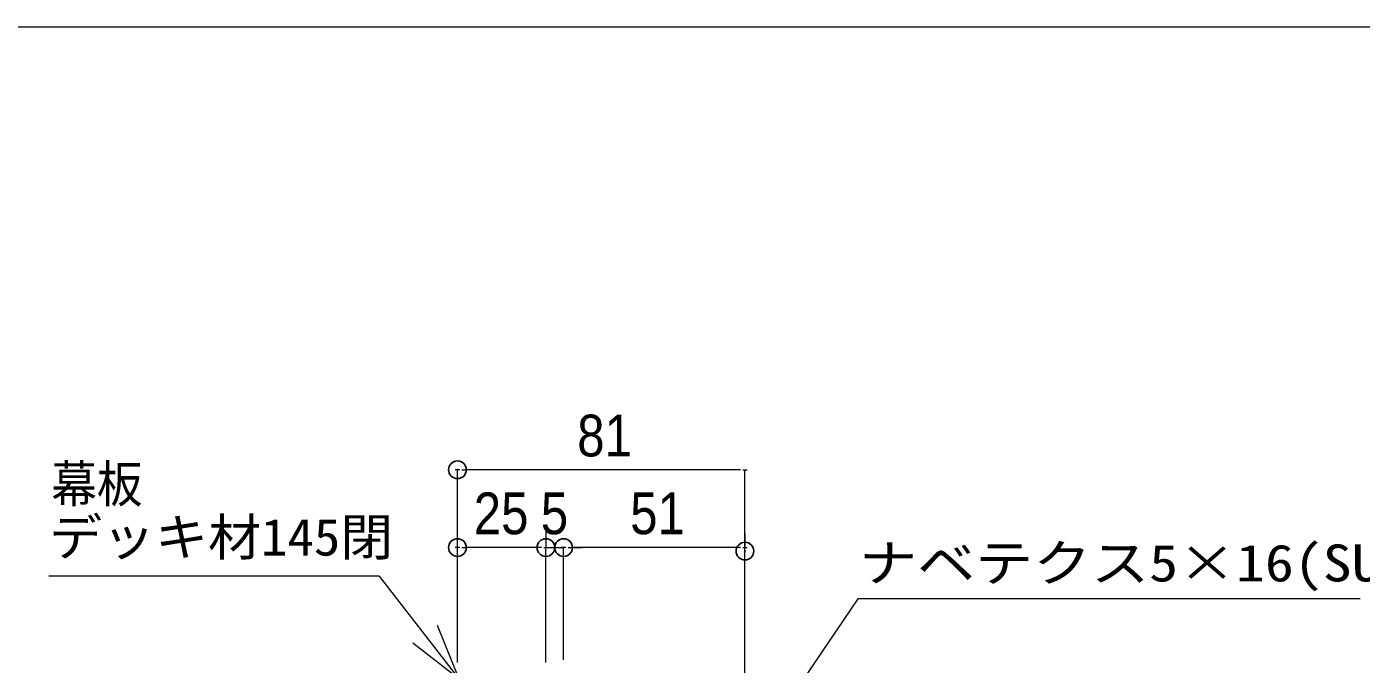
# Model space of a CAD drawing. Units: millimetres, scale not verified. Extents: x -450 to 450, y -136 to 136.
# Drawn here: x 293.6 to 369.1, y 100.4 to 136.5 of the extents above; entities that cross this region are included whole.
import ezdxf
from ezdxf.enums import TextEntityAlignment as Align

# ---------------------------------------------------------------- set-up
doc = ezdxf.new("R2010")
doc.units = ezdxf.units.MM
doc.header["$LTSCALE"] = 2
doc.header["$PDMODE"] = 32
doc.header["$PDSIZE"] = 1
for name, color, linetype, lineweight in [('0-0_一般', 4, 'Continuous', 9), ('0-4_文字', 4, 'Continuous', 9), ('0-9_寸法', 7, 'Continuous', 9), ('0-A_0', 2, 'Continuous', 9)]:
    doc.layers.add(name, color=color, linetype=linetype, lineweight=lineweight)
doc.layers.add('0-B_Defpoints', color=7, linetype='Continuous')
doc.styles.add('ＭＳ ゴシック', font='')
doc.styles.add('ＭＳ Ｐゴシック', font='')
doc.styles.get('ＭＳ ゴシック').set_extended_font_data('MS Gothic')
doc.styles.get('ＭＳ Ｐゴシック').set_extended_font_data('MS PGothic')

# ---------------------------------------------------------------- blocks, each defined once
blk = doc.blocks.new('_DOT')
at = {"layer": '0-A_0', "color": 7}
for p, q in [((-1, 0), (-2, 0)), ((-0.5, 0), (0.5, 0))]:
    blk.add_line(p, q, dxfattribs=at)

msp = doc.modelspace()

# ---------------------------------------------------------------- linework, layer by layer
at = {"layer": '0-0_一般', "color": 5}
msp.add_lwpolyline([(50, 136.5), (450, 136.5), (450, -123.5), (50, -123.5)], close=True, dxfattribs=at)
at = {"layer": '0-4_文字', "color": 7}
for p, q in [((313.566, 105.421), (294.888, 105.421)), ((313.566, 105.421), (318.069, 99.621)), ((340.616, 104.147), (331.137, 90.182)), ((369.005, 104.147), (340.616, 104.147))]:
    msp.add_line(p, q, dxfattribs=at)
msp.add_lwpolyline([(316.838, 102.668), (318.069, 99.621), (315.479, 101.644)], dxfattribs=at)
at = {"layer": '0-9_寸法'}
for p, q in [((317.993, 100.545), (317.993, 111.447)), ((333.743, 111.447), (318.494, 111.447)), ((334.243, 93.255), (334.243, 111.447)), ((322.993, 108.047), (322.993, 107.047)), ((334.243, 107.847), (334.243, 107.047)), ((317.993, 100.545), (317.993, 107.047)), ((322.493, 107.047), (318.494, 107.047)), ((322.493, 107.047), (321.992, 107.047)), ((322.993, 100.545), (322.993, 107.047)), ((322.993, 107.047), (323.993, 107.047)), ((323.993, 100.696), (323.993, 107.047)), ((323.993, 100.696), (323.993, 107.047)), ((333.743, 107.047), (324.494, 107.047)), ((324.494, 107.047), (324.995, 107.047))]:
    msp.add_line(p, q, dxfattribs=at)
at = {"layer": '0-B_Defpoints'}
for p in [(317.993, 111.447), (317.993, 107.047), (322.993, 107.047), (323.993, 107.047), (334.243, 106.847)]:
    msp.add_point(p, dxfattribs=at)

# ---------------------------------------------------------------- block references
at = {"layer": '0-9_寸法', "xscale": 0.2503723, "yscale": 0.2503723, "rotation": 180}
for p in [(317.993, 111.447), (317.993, 107.047), (323.993, 107.047), (323.993, 107.047)]:
    msp.add_blockref('_DOT', p, dxfattribs=at)
at = {"layer": '0-9_寸法', "xscale": 0.2503723, "yscale": 0.2503723}
for p in [(334.243, 111.447), (322.993, 107.047), (322.993, 107.047), (334.243, 107.047)]:
    msp.add_blockref('_DOT', p, dxfattribs=at)

# ---------------------------------------------------------------- texts
at = {"layer": '0-4_文字', "color": 7, "style": 'ＭＳ ゴシック'}
for s, height, width, p in [('幕板', 2.097, 0.9, (295.039, 108.971)), ('デッキ材145閉', 2.09, 1.05, (294.918, 105.966)), ('ナベテクス5×16(SUS)', 2.09, 1.15, (340.698, 104.504))]:
    msp.add_text(s, height=height, dxfattribs=dict(at, width=width)).set_placement(p, align=Align.BOTTOM_LEFT)
at = {"layer": '0-9_寸法', "style": 'ＭＳ Ｐゴシック', "width": 0.9}
for s, p in [('81', (324.761, 111.494)), ('25', (318.914, 107.094)), ('5', (322.704, 107.094)), ('51', (327.755, 107.094))]:
    msp.add_text(s, height=2.361, dxfattribs=at).set_placement(p, align=Align.BOTTOM_LEFT)

doc.saveas('drawing.dxf')
